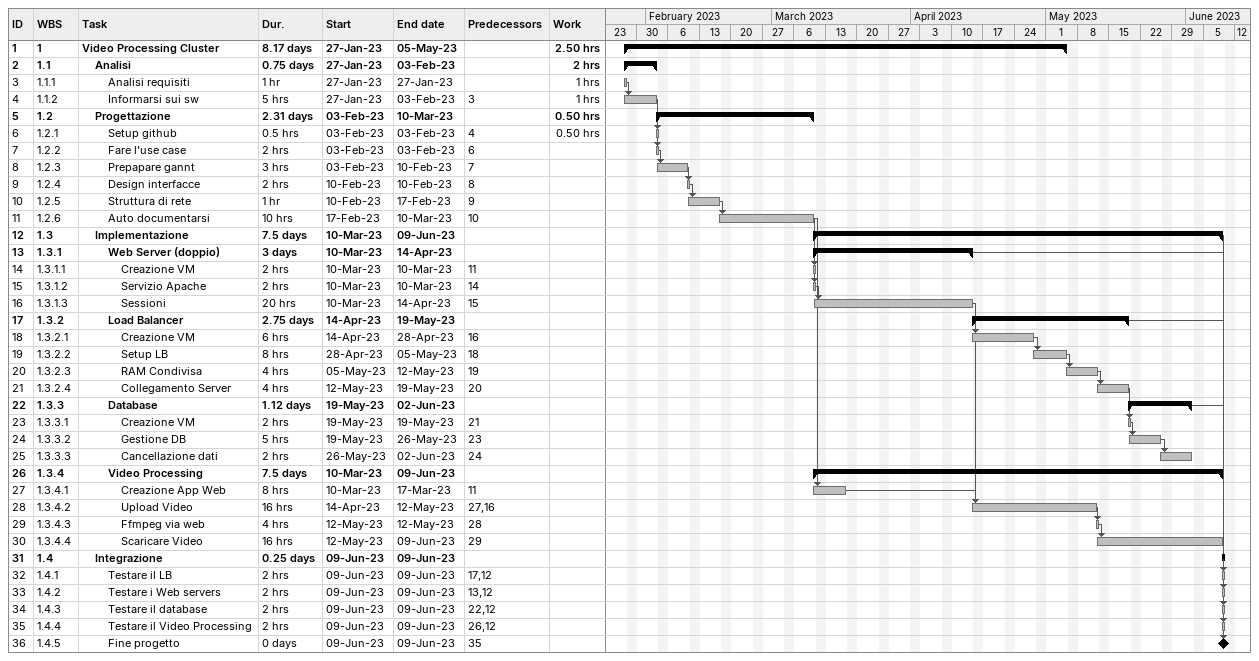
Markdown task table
| ID | WBS | Task | Duration | Start | Finish | Predecessors | Work (h) |
|---|---|---|---|---|---|---|---|
| 1 | 1 | **Video Processing Cluster** | 8.17d | 2023-01-27 | 2023-05-05 |  | 2.50 |
| 2 | 1.1 | **Analisi** | 0.75d | 2023-01-27 | 2023-02-03 |  | 2 |
| 3 | 1.1.1 | Analisi requisiti | 1h | 2023-01-27 | 2023-01-27 |  | 1 |
| 4 | 1.1.2 | Informarsi sui sw | 5h | 2023-01-27 | 2023-02-03 | 3 | 1 |
| 5 | 1.2 | **Progettazione** | 2.31d | 2023-02-03 | 2023-03-10 |  | 0.50 |
| 6 | 1.2.1 | Setup github | 0.5h | 2023-02-03 | 2023-02-03 | 4 | 0.50 |
| 7 | 1.2.2 | Fare l'use case | 2h | 2023-02-03 | 2023-02-03 | 6 |  |
| 8 | 1.2.3 | Prepapare gannt | 3h | 2023-02-03 | 2023-02-10 | 7 |  |
| 9 | 1.2.4 | Design interfacce | 2h | 2023-02-10 | 2023-02-10 | 8 |  |
| 10 | 1.2.5 | Struttura di rete | 1h | 2023-02-10 | 2023-02-17 | 9 |  |
| 11 | 1.2.6 | Auto documentarsi | 10h | 2023-02-17 | 2023-03-10 | 10 |  |
| 12 | 1.3 | **Implementazione** | 7.5d | 2023-03-10 | 2023-06-09 |  |  |
| 13 | 1.3.1 | **Web Server (doppio)** | 3d | 2023-03-10 | 2023-04-14 |  |  |
| 14 | 1.3.1.1 | Creazione VM | 2h | 2023-03-10 | 2023-03-10 | 11 |  |
| 15 | 1.3.1.2 | Servizio Apache | 2h | 2023-03-10 | 2023-03-10 | 14 |  |
| 16 | 1.3.1.3 | Sessioni | 20h | 2023-03-10 | 2023-04-14 | 15 |  |
| 17 | 1.3.2 | **Load Balancer** | 2.75d | 2023-04-14 | 2023-05-19 |  |  |
| 18 | 1.3.2.1 | Creazione VM | 6h | 2023-04-14 | 2023-04-28 | 16 |  |
| 19 | 1.3.2.2 | Setup LB | 8h | 2023-04-28 | 2023-05-05 | 18 |  |
| 20 | 1.3.2.3 | RAM Condivisa | 4h | 2023-05-05 | 2023-05-12 | 19 |  |
| 21 | 1.3.2.4 | Collegamento Server | 4h | 2023-05-12 | 2023-05-19 | 20 |  |
| 22 | 1.3.3 | **Database** | 1.12d | 2023-05-19 | 2023-06-02 |  |  |
| 23 | 1.3.3.1 | Creazione VM | 2h | 2023-05-19 | 2023-05-19 | 21 |  |
| 24 | 1.3.3.2 | Gestione DB | 5h | 2023-05-19 | 2023-05-26 | 23 |  |
| 25 | 1.3.3.3 | Cancellazione dati | 2h | 2023-05-26 | 2023-06-02 | 24 |  |
| 26 | 1.3.4 | **Video Processing** | 7.5d | 2023-03-10 | 2023-06-09 |  |  |
| 27 | 1.3.4.1 | Creazione App Web | 8h | 2023-03-10 | 2023-03-17 | 11 |  |
| 28 | 1.3.4.2 | Upload Video | 16h | 2023-04-14 | 2023-05-12 | 27, 16 |  |
| 29 | 1.3.4.3 | Ffmpeg via web | 4h | 2023-05-12 | 2023-05-12 | 28 |  |
| 30 | 1.3.4.4 | Scaricare Video | 16h | 2023-05-12 | 2023-06-09 | 29 |  |
| 31 | 1.4 | **Integrazione** | 0.25d | 2023-06-09 | 2023-06-09 |  |  |
| 32 | 1.4.1 | Testare il LB | 2h | 2023-06-09 | 2023-06-09 | 17, 12 |  |
| 33 | 1.4.2 | Testare i Web servers | 2h | 2023-06-09 | 2023-06-09 | 13, 12 |  |
| 34 | 1.4.3 | Testare il database | 2h | 2023-06-09 | 2023-06-09 | 22, 12 |  |
| 35 | 1.4.4 | Testare il Video Processing | 2h | 2023-06-09 | 2023-06-09 | 26, 12 |  |
| 36 | 1.4.5 | Fine progetto | 0d | 2023-06-09 | 2023-06-09 | 35 |  |
